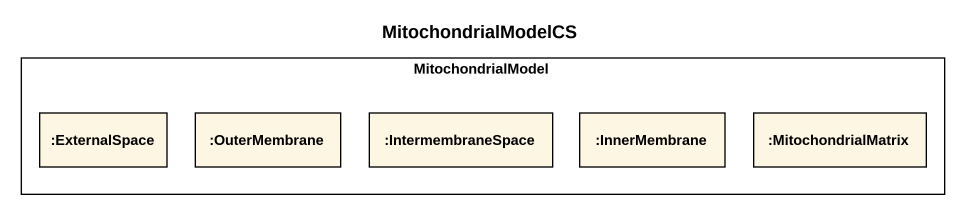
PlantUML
@startuml
title MitochondrialModelCS
rectangle MitochondrialModel {
  rectangle ":ExternalSpace" as ExternalSpace
  rectangle ":OuterMembrane" as OuterMembrane
  rectangle ":IntermembraneSpace" as IntermembraneSpace
  rectangle ":InnerMembrane" as InnerMembrane
  rectangle ":MitochondrialMatrix" as MitochondrialMatrix
}
@enduml
